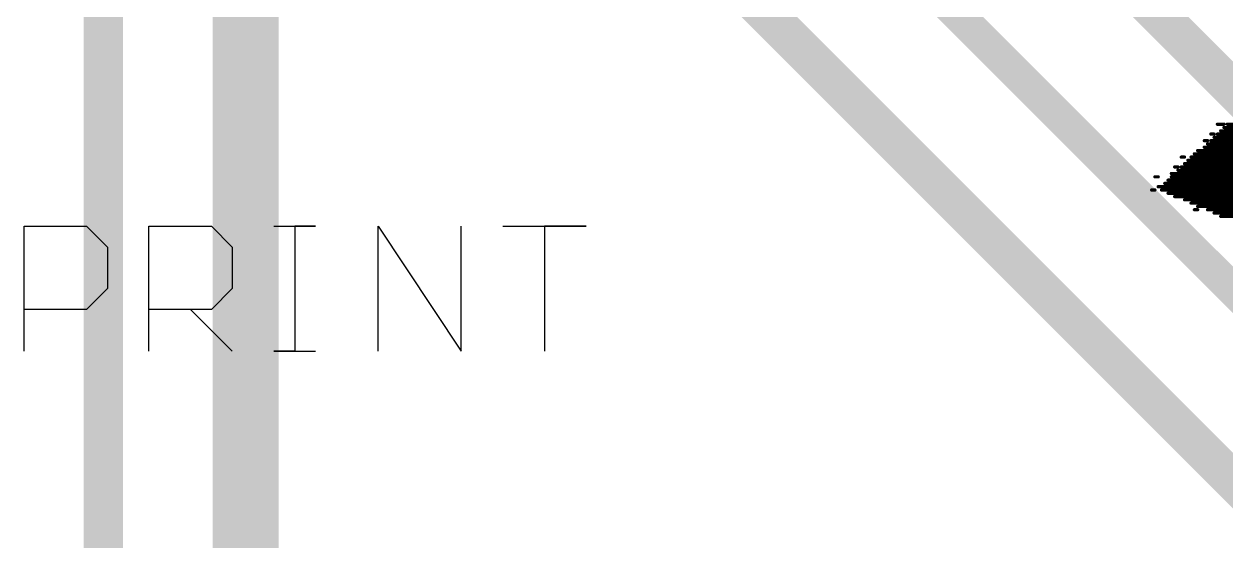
# Model space of a CAD drawing. Header units: millimetres. Extents: x 0.85 to 4.91, y 0.77 to 5.15.
# Drawn here: x 2.3158 to 2.6812, y 1.8413 to 1.9985 of the extents above; entities that cross this region are included whole.
import ezdxf

# ---------------------------------------------------------------- set-up
doc = ezdxf.new("R2010")
doc.units = ezdxf.units.MM
doc.header["$MEASUREMENT"] = 0
for name, color, linetype in [('BottomLayer', 5, 'Continuous'), ('BottomOverlay', 54, 'Continuous'), ('TopOverlay', 2, 'Continuous')]:
    doc.layers.add(name, color=color, linetype=linetype)

msp = doc.modelspace()

# ---------------------------------------------------------------- linework, layer by layer
at = {"layer": 'BottomLayer'}
for points, const_width in [([(2.3832, 1.5622), (2.3832, 2.16406)], 0.02), ([(2.33989, 1.57589), (2.33989, 2.16406)], 0.012), ([(2.59973, 2.06227), (2.808, 1.854)], 0.012), ([(2.55643, 2.04457), (2.717, 1.884)], 0.01), ([(2.51312, 2.02988), (2.713, 1.83)], 0.012)]:
    msp.add_lwpolyline(points, dxfattribs=dict(at, const_width=const_width))
at = {"layer": 'BottomOverlay', "const_width": 0.001}
for points in [[(2.67865, 1.968), (2.68065, 1.968)], [(2.67965, 1.966), (2.81865, 1.966)], [(2.68065, 1.967), (2.81665, 1.967)], [(2.68165, 1.968), (2.81565, 1.968)], [(2.67465, 1.963), (2.67565, 1.963)], [(2.67565, 1.962), (2.82365, 1.962)], [(2.67665, 1.965), (2.67765, 1.965)], [(2.67665, 1.963), (2.82165, 1.963)], [(2.67765, 1.964), (2.82065, 1.964)], [(2.67865, 1.965), (2.81865, 1.965)], [(2.67165, 1.959), (2.82665, 1.959)], [(2.67265, 1.96), (2.82465, 1.96)], [(2.67465, 1.961), (2.82665, 1.961)], [(2.66565, 1.955), (2.66665, 1.955)], [(2.66765, 1.958), (2.66865, 1.958)], [(2.66765, 1.955), (2.83065, 1.955)], [(2.66865, 1.956), (2.82965, 1.956)], [(2.66965, 1.957), (2.82965, 1.957)], [(2.67065, 1.958), (2.82765, 1.958)], [(2.65965, 1.952), (2.66065, 1.952)], [(2.66365, 1.951), (2.83565, 1.951)], [(2.66465, 1.953), (2.83365, 1.953)], [(2.66465, 1.952), (2.83465, 1.952)], [(2.66665, 1.954), (2.83165, 1.954)], [(2.65865, 1.948), (2.65965, 1.948)], [(2.66065, 1.949), (2.83765, 1.949)], [(2.66165, 1.948), (2.83865, 1.948)], [(2.66265, 1.95), (2.83665, 1.95)], [(2.66365, 1.947), (2.83965, 1.947)], [(2.66565, 1.946), (2.84065, 1.946)], [(2.66865, 1.945), (2.84165, 1.945)], [(2.67065, 1.944), (2.84265, 1.944)], [(2.67165, 1.942), (2.67265, 1.942)], [(2.67265, 1.943), (2.84365, 1.943)], [(2.67565, 1.942), (2.84565, 1.942)], [(2.67765, 1.941), (2.84665, 1.941)], [(2.67965, 1.94), (2.84765, 1.94)]]:
    msp.add_lwpolyline(points, dxfattribs=at)
at = {"layer": 'BottomOverlay', "const_width": 0.0005}
for points in [[(2.6784, 1.968, 1), (2.6789, 1.968, 1)], [(2.6794, 1.966, 1), (2.6799, 1.966, 1)], [(2.6804, 1.968, 1), (2.6809, 1.968, 1)], [(2.6804, 1.967, 1), (2.6809, 1.967, 1)], [(2.6814, 1.968, 1), (2.6819, 1.968, 1)], [(2.6744, 1.963, 1), (2.6749, 1.963, 1)], [(2.6754, 1.963, 1), (2.6759, 1.963, 1)], [(2.6754, 1.962, 1), (2.6759, 1.962, 1)], [(2.6764, 1.965, 1), (2.6769, 1.965, 1)], [(2.6764, 1.963, 1), (2.6769, 1.963, 1)], [(2.6774, 1.965, 1), (2.6779, 1.965, 1)], [(2.6774, 1.964, 1), (2.6779, 1.964, 1)], [(2.6784, 1.965, 1), (2.6789, 1.965, 1)], [(2.6714, 1.959, 1), (2.6719, 1.959, 1)], [(2.6724, 1.96, 1), (2.6729, 1.96, 1)], [(2.6744, 1.961, 1), (2.6749, 1.961, 1)], [(2.6654, 1.955, 1), (2.6659, 1.955, 1)], [(2.6664, 1.955, 1), (2.6669, 1.955, 1)], [(2.6674, 1.958, 1), (2.6679, 1.958, 1)], [(2.6674, 1.955, 1), (2.6679, 1.955, 1)], [(2.6684, 1.958, 1), (2.6689, 1.958, 1)], [(2.6684, 1.956, 1), (2.6689, 1.956, 1)], [(2.6694, 1.957, 1), (2.6699, 1.957, 1)], [(2.6704, 1.958, 1), (2.6709, 1.958, 1)], [(2.6594, 1.952, 1), (2.6599, 1.952, 1)], [(2.6604, 1.952, 1), (2.6609, 1.952, 1)], [(2.6634, 1.951, 1), (2.6639, 1.951, 1)], [(2.6644, 1.953, 1), (2.6649, 1.953, 1)], [(2.6644, 1.952, 1), (2.6649, 1.952, 1)], [(2.6664, 1.954, 1), (2.6669, 1.954, 1)], [(2.6584, 1.948, 1), (2.6589, 1.948, 1)], [(2.6594, 1.948, 1), (2.6599, 1.948, 1)], [(2.6604, 1.949, 1), (2.6609, 1.949, 1)], [(2.6614, 1.948, 1), (2.6619, 1.948, 1)], [(2.6624, 1.95, 1), (2.6629, 1.95, 1)], [(2.6634, 1.947, 1), (2.6639, 1.947, 1)], [(2.6654, 1.946, 1), (2.6659, 1.946, 1)], [(2.6684, 1.945, 1), (2.6689, 1.945, 1)], [(2.6704, 1.944, 1), (2.6709, 1.944, 1)], [(2.6714, 1.942, 1), (2.6719, 1.942, 1)], [(2.6724, 1.943, 1), (2.6729, 1.943, 1)], [(2.6724, 1.942, 1), (2.6729, 1.942, 1)], [(2.6754, 1.942, 1), (2.6759, 1.942, 1)], [(2.6774, 1.941, 1), (2.6779, 1.941, 1)], [(2.6794, 1.94, 1), (2.6799, 1.94, 1)]]:
    msp.add_lwpolyline(points, format="xyb", close=True, dxfattribs=at)
at = {"layer": 'TopOverlay'}
for p, q in [((2.3158, 1.899), (2.3158, 1.93699)), ((2.3158, 1.93699), (2.3348, 1.93699)), ((2.3348, 1.93699), (2.34113, 1.93066)), ((2.35379, 1.899), (2.35379, 1.93699)), ((2.35379, 1.93699), (2.37278, 1.93699)), ((2.37278, 1.93699), (2.37912, 1.93066)), ((2.39178, 1.93699), (2.40444, 1.93699)), ((2.40444, 1.93699), (2.39811, 1.93699)), ((2.39811, 1.93699), (2.39811, 1.899)), ((2.42344, 1.899), (2.42344, 1.93699)), ((2.42344, 1.93699), (2.44876, 1.899)), ((2.44876, 1.899), (2.44876, 1.93699)), ((2.46142, 1.93699), (2.48675, 1.93699)), ((2.48675, 1.93699), (2.47409, 1.93699)), ((2.47409, 1.93699), (2.47409, 1.899)), ((2.34113, 1.93066), (2.34113, 1.91799)), ((2.37912, 1.93066), (2.37912, 1.91799)), ((2.34113, 1.91799), (2.3348, 1.91166)), ((2.37912, 1.91799), (2.37278, 1.91166)), ((2.3348, 1.91166), (2.3158, 1.91166)), ((2.37278, 1.91166), (2.35379, 1.91166)), ((2.36645, 1.91166), (2.37912, 1.899)), ((2.39811, 1.899), (2.39178, 1.899)), ((2.39178, 1.899), (2.40444, 1.899))]:
    msp.add_line(p, q, dxfattribs=at)

doc.saveas('drawing.dxf')
